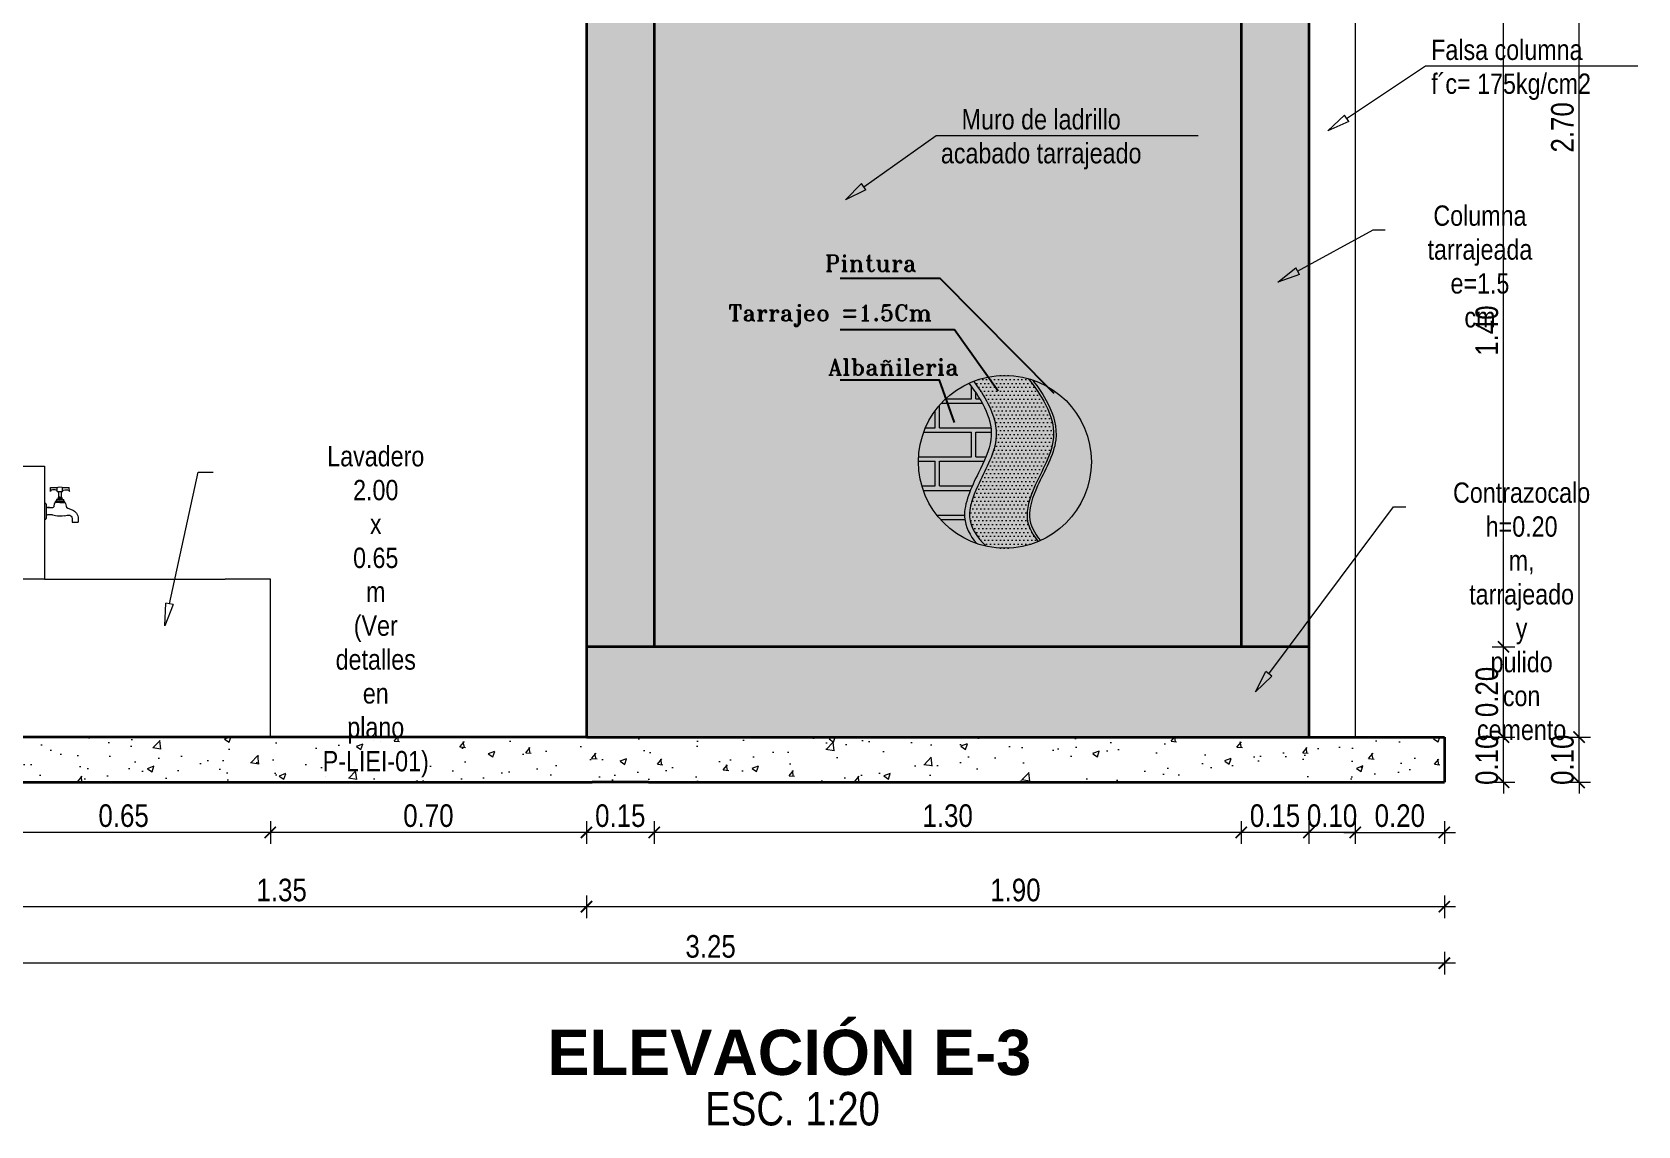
# Model space of a CAD drawing. Header units: metres. Extents: x 115.1 to 149.6, y 26.3 to 56.6.
# Drawn here: x 126.619 to 130.176, y 40.333 to 42.754 of the extents above; entities that cross this region are included whole.
import ezdxf
from ezdxf import colors
from ezdxf.entities.mleader import LeaderData, LeaderLine
from ezdxf.enums import TextEntityAlignment as Align
from ezdxf.math import Vec2, Vec3

# ---------------------------------------------------------------- set-up
doc = ezdxf.new("R2010")
doc.units = ezdxf.units.M
doc.layers.get('0').update_dxf_attribs({"color": 250})
doc.layers.get('Defpoints').update_dxf_attribs({"color": 30, "lineweight": 9})
for name, color, linetype, lineweight in [('-Acotado', 251, 'Continuous', 5), ('-Corte', 7, 'Continuous', 35), ('-Ladrillo', 34, 'Continuous', 9), ('-Textos', 7, 'Continuous', 20), ('FIC-2ES_CONCRETO 210', 251, 'Continuous', 30), ('FIC-2ES_VEREDA', 253, 'Continuous', 5), ('viga', 133, 'Continuous', 30)]:
    doc.layers.add(name, color=color, linetype=linetype, lineweight=lineweight)
doc.layers.add('A_50_CotasExter', color=253, linetype='Continuous')
doc.layers.add('G-TEXTOS-TITULOS', color=174, linetype='Continuous')
doc.styles.add('-Arial Narrow', font='ARIALN.TTF')
doc.styles.add('25-TITULO', font='arialbd.ttf', dxfattribs={"height": 0.1})
doc.dimstyles.new('Esc 1_20n', dxfattribs={"dimscale": 0.02, "dimtxt": 2, "dimasz": 1, "dimexe": 1, "dimexo": 1, "dimgap": 0.45, "dimtad": 1, "dimtoh": 1, "dimzin": 3, "dimdsep": 46, "dimtxsty": '-Arial Narrow', "dimblk": 'ARCHTICK', "dimcen": 1, "dimdle": 1, "dimclrd": 252, "dimclre": 252, "dimclrt": 252, "dimadec": 0, "dimazin": 0, "dimtfac": 1, "dimtix": 1, "dimtmove": 1, "dimatfit": 2, "dimldrblk": 'ARCHTICK', "dimfxl": 1, "dimfxlon": 1, "dimtolj": 2, "dimlwd": 5, "dimlwe": 5, "dimarcsym": 0})

# ---------------------------------------------------------------- blocks, each defined once
blk = doc.blocks.new('_ArchTick')
at = {"color": 0, "linetype": 'ByBlock', "const_width": 0.15}
blk.add_lwpolyline([(-0.5, -0.5), (0.5, 0.5)], dxfattribs=at)
blk = doc.blocks.new('*D105')
at = {"layer": 'A_50_CotasExter', "color": 252, "lineweight": 5, "transparency": 16777216}
for p, q in [((126.2554, 41.1931), (126.2554, 41.2181)), ((126.2804, 41.1931), (126.2304, 41.1931)), ((126.2554, 41.0931), (126.2554, 41.1931)), ((126.2804, 41.0931), (126.2304, 41.0931)), ((126.2554, 41.0931), (126.2554, 41.0681))]:
    blk.add_line(p, q, dxfattribs=at)
at = {"layer": 'Defpoints', "color": 0, "transparency": 16777216}
for p in [(126.2554, 41.1931), (126.4382, 41.1931), (127.5144, 41.0931)]:
    blk.add_point(p, dxfattribs=at)
at = {"layer": 'A_50_CotasExter', "color": 252, "lineweight": 5, "transparency": 16777216, "xscale": 0.025, "yscale": 0.025, "zscale": 0.025}
for p, rotation in [((126.2554, 41.1931), 270), ((126.2554, 41.0931), 90)]:
    blk.add_blockref('_ArchTick', p, dxfattribs=dict(at, rotation=rotation))
at = {"layer": 'A_50_CotasExter', "color": 252, "transparency": 16777216, "insert": (126.2187, 41.1431), "char_height": 0.05, "attachment_point": 5, "rotation": 90, "style": '-Arial Narrow'}
blk.add_mtext('\\A2;0.10', dxfattribs=at)
blk = doc.blocks.new('*D106')
at = {"layer": 'A_50_CotasExter', "color": 252, "lineweight": 5, "transparency": 16777216}
for p, q in [((126.2804, 43.4931), (126.2304, 43.4931)), ((126.2554, 41.1681), (126.2554, 43.5181)), ((126.2804, 41.1931), (126.2304, 41.1931))]:
    blk.add_line(p, q, dxfattribs=at)
at = {"layer": 'Defpoints', "color": 0, "transparency": 16777216}
for p in [(126.2554, 43.4931), (127.6971, 43.4931), (126.4382, 41.1931)]:
    blk.add_point(p, dxfattribs=at)
at = {"layer": 'A_50_CotasExter', "color": 252, "lineweight": 5, "transparency": 16777216, "xscale": 0.025, "yscale": 0.025, "zscale": 0.025}
for p, rotation in [((126.2554, 43.4931), 90), ((126.2554, 41.1931), 270)]:
    blk.add_blockref('_ArchTick', p, dxfattribs=dict(at, rotation=rotation))
at = {"layer": 'A_50_CotasExter', "color": 252, "transparency": 16777216, "insert": (126.2187, 42.3431), "char_height": 0.05, "attachment_point": 5, "rotation": 90, "style": '-Arial Narrow'}
blk.add_mtext('\\A2;2.30', dxfattribs=at)
blk = doc.blocks.new('_ClosedBlank')
at = {"color": 0, "linetype": 'ByBlock', "lineweight": -2}
for p, q in [((-1, 0.167), (0, 0)), ((-1, 0.167), (-1, -0.167)), ((0, 0), (-1, -0.167))]:
    blk.add_line(p, q, dxfattribs=at)
blk = doc.blocks.new('*D128')
at = {"layer": 'A_50_CotasExter', "color": 252, "lineweight": 5, "transparency": 16777216}
for p, q in [((129.4471, 41.0072), (129.4471, 40.9572)), ((129.5496, 41.0072), (129.5496, 40.9572)), ((129.4471, 40.9822), (129.4221, 40.9822)), ((129.5496, 40.9822), (129.4471, 40.9822)), ((129.5496, 40.9822), (129.5746, 40.9822))]:
    blk.add_line(p, q, dxfattribs=at)
at = {"layer": 'Defpoints', "color": 0, "transparency": 16777216}
for p in [(129.4471, 41.1931), (129.5496, 41.0931), (129.4471, 40.9822)]:
    blk.add_point(p, dxfattribs=at)
at = {"layer": 'A_50_CotasExter', "color": 252, "lineweight": 5, "transparency": 16777216, "xscale": 0.025, "yscale": 0.025, "zscale": 0.025}
blk.add_blockref('_ArchTick', (129.4471, 40.9822), dxfattribs=at)
at = {"layer": 'A_50_CotasExter', "color": 252, "lineweight": 5, "transparency": 16777216, "xscale": 0.025, "yscale": 0.025, "zscale": 0.025, "rotation": 180}
blk.add_blockref('_ArchTick', (129.5496, 40.9822), dxfattribs=at)
at = {"layer": 'A_50_CotasExter', "color": 252, "transparency": 16777216, "insert": (129.4984, 41.019), "char_height": 0.05, "attachment_point": 5, "style": '-Arial Narrow'}
blk.add_mtext('\\A2;0.10', dxfattribs=at)
blk = doc.blocks.new('*D129')
at = {"layer": 'A_50_CotasExter', "color": 252, "lineweight": 5, "transparency": 16777216}
for p, q in [((129.2971, 41.0072), (129.2971, 40.9572)), ((129.4471, 41.0072), (129.4471, 40.9572)), ((129.4721, 40.9822), (129.2721, 40.9822))]:
    blk.add_line(p, q, dxfattribs=at)
at = {"layer": 'Defpoints', "color": 0, "transparency": 16777216}
for p in [(129.2971, 41.3931), (129.4471, 41.1931), (129.2971, 40.9822)]:
    blk.add_point(p, dxfattribs=at)
at = {"layer": 'A_50_CotasExter', "color": 252, "lineweight": 5, "transparency": 16777216, "xscale": 0.025, "yscale": 0.025, "zscale": 0.025, "rotation": 180}
blk.add_blockref('_ArchTick', (129.2971, 40.9822), dxfattribs=at)
at = {"layer": 'A_50_CotasExter', "color": 252, "lineweight": 5, "transparency": 16777216, "xscale": 0.025, "yscale": 0.025, "zscale": 0.025}
blk.add_blockref('_ArchTick', (129.4471, 40.9822), dxfattribs=at)
at = {"layer": 'A_50_CotasExter', "color": 252, "transparency": 16777216, "insert": (129.3721, 41.019), "char_height": 0.05, "attachment_point": 5, "style": '-Arial Narrow'}
blk.add_mtext('\\A2;0.15', dxfattribs=at)
blk = doc.blocks.new('*D130')
at = {"layer": 'A_50_CotasExter', "color": 252, "lineweight": 5, "transparency": 16777216}
for p, q in [((127.9971, 41.0072), (127.9971, 40.9572)), ((129.2971, 41.0072), (129.2971, 40.9572)), ((129.3221, 40.9822), (127.9721, 40.9822))]:
    blk.add_line(p, q, dxfattribs=at)
at = {"layer": 'Defpoints', "color": 0, "transparency": 16777216}
for p in [(127.9971, 41.3931), (129.2971, 41.3931), (127.9971, 40.9822)]:
    blk.add_point(p, dxfattribs=at)
at = {"layer": 'A_50_CotasExter', "color": 252, "lineweight": 5, "transparency": 16777216, "xscale": 0.025, "yscale": 0.025, "zscale": 0.025, "rotation": 180}
blk.add_blockref('_ArchTick', (127.9971, 40.9822), dxfattribs=at)
at = {"layer": 'A_50_CotasExter', "color": 252, "lineweight": 5, "transparency": 16777216, "xscale": 0.025, "yscale": 0.025, "zscale": 0.025}
blk.add_blockref('_ArchTick', (129.2971, 40.9822), dxfattribs=at)
at = {"layer": 'A_50_CotasExter', "color": 252, "transparency": 16777216, "insert": (128.6471, 41.019), "char_height": 0.05, "attachment_point": 5, "style": '-Arial Narrow'}
blk.add_mtext('\\A2;1.30', dxfattribs=at)
blk = doc.blocks.new('*D131')
at = {"layer": 'A_50_CotasExter', "color": 252, "lineweight": 5, "transparency": 16777216}
for p, q in [((127.8471, 41.0072), (127.8471, 40.9572)), ((127.9971, 41.0072), (127.9971, 40.9572)), ((128.0221, 40.9822), (127.8221, 40.9822))]:
    blk.add_line(p, q, dxfattribs=at)
at = {"layer": 'Defpoints', "color": 0, "transparency": 16777216}
for p in [(127.8471, 41.3931), (127.9971, 41.3931), (127.8471, 40.9822)]:
    blk.add_point(p, dxfattribs=at)
at = {"layer": 'A_50_CotasExter', "color": 252, "lineweight": 5, "transparency": 16777216, "xscale": 0.025, "yscale": 0.025, "zscale": 0.025, "rotation": 180}
blk.add_blockref('_ArchTick', (127.8471, 40.9822), dxfattribs=at)
at = {"layer": 'A_50_CotasExter', "color": 252, "lineweight": 5, "transparency": 16777216, "xscale": 0.025, "yscale": 0.025, "zscale": 0.025}
blk.add_blockref('_ArchTick', (127.9971, 40.9822), dxfattribs=at)
at = {"layer": 'A_50_CotasExter', "color": 252, "transparency": 16777216, "insert": (127.9221, 41.019), "char_height": 0.05, "attachment_point": 5, "style": '-Arial Narrow'}
blk.add_mtext('\\A2;0.15', dxfattribs=at)
blk = doc.blocks.new('*D132')
at = {"layer": 'A_50_CotasExter', "color": 252, "lineweight": 5, "transparency": 16777216}
for p, q in [((127.1471, 41.0072), (127.1471, 40.9572)), ((127.8471, 41.0072), (127.8471, 40.9572)), ((127.8721, 40.9822), (127.1221, 40.9822))]:
    blk.add_line(p, q, dxfattribs=at)
at = {"layer": 'Defpoints', "color": 0, "transparency": 16777216}
for p in [(127.1471, 41.5431), (127.8471, 41.3931), (127.1471, 40.9822)]:
    blk.add_point(p, dxfattribs=at)
at = {"layer": 'A_50_CotasExter', "color": 252, "lineweight": 5, "transparency": 16777216, "xscale": 0.025, "yscale": 0.025, "zscale": 0.025, "rotation": 180}
blk.add_blockref('_ArchTick', (127.1471, 40.9822), dxfattribs=at)
at = {"layer": 'A_50_CotasExter', "color": 252, "lineweight": 5, "transparency": 16777216, "xscale": 0.025, "yscale": 0.025, "zscale": 0.025}
blk.add_blockref('_ArchTick', (127.8471, 40.9822), dxfattribs=at)
at = {"layer": 'A_50_CotasExter', "color": 252, "transparency": 16777216, "insert": (127.4971, 41.019), "char_height": 0.05, "attachment_point": 5, "style": '-Arial Narrow'}
blk.add_mtext('\\A2;0.70', dxfattribs=at)
blk = doc.blocks.new('*D133')
at = {"layer": 'A_50_CotasExter', "color": 252, "lineweight": 5, "transparency": 16777216}
for p, q in [((126.4971, 41.0072), (126.4971, 40.9572)), ((127.1471, 41.0072), (127.1471, 40.9572)), ((127.1721, 40.9822), (126.4721, 40.9822))]:
    blk.add_line(p, q, dxfattribs=at)
at = {"layer": 'Defpoints', "color": 0, "transparency": 16777216}
for p in [(127.1471, 41.5431), (126.4971, 41.1931), (126.4971, 40.9822)]:
    blk.add_point(p, dxfattribs=at)
at = {"layer": 'A_50_CotasExter', "color": 252, "lineweight": 5, "transparency": 16777216, "xscale": 0.025, "yscale": 0.025, "zscale": 0.025, "rotation": 180}
blk.add_blockref('_ArchTick', (126.4971, 40.9822), dxfattribs=at)
at = {"layer": 'A_50_CotasExter', "color": 252, "lineweight": 5, "transparency": 16777216, "xscale": 0.025, "yscale": 0.025, "zscale": 0.025}
blk.add_blockref('_ArchTick', (127.1471, 40.9822), dxfattribs=at)
at = {"layer": 'A_50_CotasExter', "color": 252, "transparency": 16777216, "insert": (126.8221, 41.019), "char_height": 0.05, "attachment_point": 5, "style": '-Arial Narrow'}
blk.add_mtext('\\A2;0.65', dxfattribs=at)
blk = doc.blocks.new('*D134')
at = {"layer": 'A_50_CotasExter', "color": 252, "lineweight": 5, "transparency": 16777216}
for p, q in [((127.8471, 40.8427), (127.8471, 40.7927)), ((129.7471, 40.8427), (129.7471, 40.7927)), ((129.7721, 40.8177), (127.8221, 40.8177))]:
    blk.add_line(p, q, dxfattribs=at)
at = {"layer": 'Defpoints', "color": 0, "transparency": 16777216}
for p in [(127.8471, 41.1931), (129.7471, 41.0931), (127.8471, 40.8177)]:
    blk.add_point(p, dxfattribs=at)
at = {"layer": 'A_50_CotasExter', "color": 252, "lineweight": 5, "transparency": 16777216, "xscale": 0.025, "yscale": 0.025, "zscale": 0.025, "rotation": 180}
blk.add_blockref('_ArchTick', (127.8471, 40.8177), dxfattribs=at)
at = {"layer": 'A_50_CotasExter', "color": 252, "lineweight": 5, "transparency": 16777216, "xscale": 0.025, "yscale": 0.025, "zscale": 0.025}
blk.add_blockref('_ArchTick', (129.7471, 40.8177), dxfattribs=at)
at = {"layer": 'A_50_CotasExter', "color": 252, "transparency": 16777216, "insert": (128.7971, 40.8544), "char_height": 0.05, "attachment_point": 5, "style": '-Arial Narrow'}
blk.add_mtext('\\A2;1.90', dxfattribs=at)
blk = doc.blocks.new('*D135')
at = {"layer": 'A_50_CotasExter', "color": 252, "lineweight": 5, "transparency": 16777216}
for p, q in [((126.4971, 40.8427), (126.4971, 40.7927)), ((127.8471, 40.8427), (127.8471, 40.7927)), ((127.8721, 40.8177), (126.4721, 40.8177))]:
    blk.add_line(p, q, dxfattribs=at)
at = {"layer": 'Defpoints', "color": 0, "transparency": 16777216}
for p in [(126.4971, 41.1931), (127.8471, 41.1931), (126.4971, 40.8177)]:
    blk.add_point(p, dxfattribs=at)
at = {"layer": 'A_50_CotasExter', "color": 252, "lineweight": 5, "transparency": 16777216, "xscale": 0.025, "yscale": 0.025, "zscale": 0.025, "rotation": 180}
blk.add_blockref('_ArchTick', (126.4971, 40.8177), dxfattribs=at)
at = {"layer": 'A_50_CotasExter', "color": 252, "lineweight": 5, "transparency": 16777216, "xscale": 0.025, "yscale": 0.025, "zscale": 0.025}
blk.add_blockref('_ArchTick', (127.8471, 40.8177), dxfattribs=at)
at = {"layer": 'A_50_CotasExter', "color": 252, "transparency": 16777216, "insert": (127.1721, 40.8544), "char_height": 0.05, "attachment_point": 5, "style": '-Arial Narrow'}
blk.add_mtext('\\A2;1.35', dxfattribs=at)
blk = doc.blocks.new('*D136')
at = {"layer": 'A_50_CotasExter', "color": 252, "lineweight": 5, "transparency": 16777216}
for p, q in [((129.7721, 40.6928), (126.4721, 40.6928)), ((126.4971, 40.7178), (126.4971, 40.6678)), ((129.7471, 40.7178), (129.7471, 40.6678))]:
    blk.add_line(p, q, dxfattribs=at)
at = {"layer": 'Defpoints', "color": 0, "transparency": 16777216}
for p in [(126.4971, 41.0931), (129.7471, 41.0931), (126.4971, 40.6928)]:
    blk.add_point(p, dxfattribs=at)
at = {"layer": 'A_50_CotasExter', "color": 252, "lineweight": 5, "transparency": 16777216, "xscale": 0.025, "yscale": 0.025, "zscale": 0.025}
for p, rotation in [((126.4971, 40.6928), 179.9999999999976), ((129.7471, 40.6928), 359.9999999999977)]:
    blk.add_blockref('_ArchTick', p, dxfattribs=dict(at, rotation=rotation))
at = {"layer": 'A_50_CotasExter', "color": 252, "transparency": 16777216, "insert": (128.1221, 40.7296), "char_height": 0.05, "attachment_point": 5, "style": '-Arial Narrow'}
blk.add_mtext('\\A2;3.25', dxfattribs=at)
blk = doc.blocks.new('*D120')
at = {"layer": 'A_50_CotasExter', "color": 252, "lineweight": 5, "transparency": 16777216}
for p, q in [((129.8782, 41.1931), (129.8782, 41.2181)), ((129.8532, 41.1931), (129.9032, 41.1931)), ((129.8782, 41.0931), (129.8782, 41.1931)), ((129.8532, 41.0931), (129.9032, 41.0931)), ((129.8782, 41.0931), (129.8782, 41.0681))]:
    blk.add_line(p, q, dxfattribs=at)
at = {"layer": 'Defpoints', "color": 0, "transparency": 16777216}
for p in [(129.7471, 41.1931), (129.8782, 41.1931), (129.7471, 41.0931)]:
    blk.add_point(p, dxfattribs=at)
at = {"layer": 'A_50_CotasExter', "color": 252, "lineweight": 5, "transparency": 16777216, "xscale": 0.025, "yscale": 0.025, "zscale": 0.025}
for p, rotation in [((129.8782, 41.1931), 270), ((129.8782, 41.0931), 90)]:
    blk.add_blockref('_ArchTick', p, dxfattribs=dict(at, rotation=rotation))
at = {"layer": 'A_50_CotasExter', "color": 252, "transparency": 16777216, "insert": (129.8414, 41.1431), "char_height": 0.05, "attachment_point": 5, "rotation": 90, "style": '-Arial Narrow'}
blk.add_mtext('\\A2;0.10', dxfattribs=at)
blk = doc.blocks.new('*D121')
at = {"layer": 'A_50_CotasExter', "color": 252, "lineweight": 5, "transparency": 16777216}
for p, q in [((129.8782, 41.1681), (129.8782, 41.4181)), ((129.8532, 41.3931), (129.9032, 41.3931)), ((129.8532, 41.1931), (129.9032, 41.1931))]:
    blk.add_line(p, q, dxfattribs=at)
at = {"layer": 'Defpoints', "color": 0, "transparency": 16777216}
for p in [(129.4471, 41.3931), (129.8782, 41.3931), (129.7471, 41.1931)]:
    blk.add_point(p, dxfattribs=at)
at = {"layer": 'A_50_CotasExter', "color": 252, "lineweight": 5, "transparency": 16777216, "xscale": 0.025, "yscale": 0.025, "zscale": 0.025}
for p, rotation in [((129.8782, 41.3931), 90), ((129.8782, 41.1931), 270)]:
    blk.add_blockref('_ArchTick', p, dxfattribs=dict(at, rotation=rotation))
at = {"layer": 'A_50_CotasExter', "color": 252, "transparency": 16777216, "insert": (129.8414, 41.2931), "char_height": 0.05, "attachment_point": 5, "rotation": 90, "style": '-Arial Narrow'}
blk.add_mtext('\\A2;0.20', dxfattribs=at)
blk = doc.blocks.new('*D122')
at = {"layer": 'A_50_CotasExter', "color": 252, "lineweight": 5, "transparency": 16777216}
for p, q in [((129.8782, 41.3681), (129.8782, 42.8181)), ((129.8532, 42.7931), (129.9032, 42.7931)), ((129.8532, 41.3931), (129.9032, 41.3931))]:
    blk.add_line(p, q, dxfattribs=at)
at = {"layer": 'Defpoints', "color": 0, "transparency": 16777216}
for p in [(129.5496, 42.7931), (129.8782, 42.7931), (129.4471, 41.3931)]:
    blk.add_point(p, dxfattribs=at)
at = {"layer": 'A_50_CotasExter', "color": 252, "lineweight": 5, "transparency": 16777216, "xscale": 0.025, "yscale": 0.025, "zscale": 0.025}
for p, rotation in [((129.8782, 42.7931), 90), ((129.8782, 41.3931), 270)]:
    blk.add_blockref('_ArchTick', p, dxfattribs=dict(at, rotation=rotation))
at = {"layer": 'A_50_CotasExter', "color": 252, "transparency": 16777216, "insert": (129.8414, 42.0931), "char_height": 0.05, "attachment_point": 5, "rotation": 90, "style": '-Arial Narrow'}
blk.add_mtext('\\A2;1.40', dxfattribs=at)
blk = doc.blocks.new('*D124')
at = {"layer": 'A_50_CotasExter', "color": 252, "lineweight": 5, "transparency": 16777216}
for p, q in [((130.0455, 41.1931), (130.0455, 41.2181)), ((130.0205, 41.1931), (130.0705, 41.1931)), ((130.0455, 41.0931), (130.0455, 41.1931)), ((130.0205, 41.0931), (130.0705, 41.0931)), ((130.0455, 41.0931), (130.0455, 41.0681))]:
    blk.add_line(p, q, dxfattribs=at)
at = {"layer": 'Defpoints', "color": 0, "transparency": 16777216}
for p in [(129.7471, 41.1931), (130.0455, 41.1931), (129.7471, 41.0931)]:
    blk.add_point(p, dxfattribs=at)
at = {"layer": 'A_50_CotasExter', "color": 252, "lineweight": 5, "transparency": 16777216, "xscale": 0.025, "yscale": 0.025, "zscale": 0.025}
for p, rotation in [((130.0455, 41.1931), 270), ((130.0455, 41.0931), 90)]:
    blk.add_blockref('_ArchTick', p, dxfattribs=dict(at, rotation=rotation))
at = {"layer": 'A_50_CotasExter', "color": 252, "transparency": 16777216, "insert": (130.0088, 41.1431), "char_height": 0.05, "attachment_point": 5, "rotation": 90, "style": '-Arial Narrow'}
blk.add_mtext('\\A2;0.10', dxfattribs=at)
blk = doc.blocks.new('*D125')
at = {"layer": 'A_50_CotasExter', "color": 252, "lineweight": 5, "transparency": 16777216}
for p, q in [((130.0205, 43.8931), (130.0705, 43.8931)), ((130.0455, 41.1681), (130.0455, 43.9181)), ((130.0205, 41.1931), (130.0705, 41.1931))]:
    blk.add_line(p, q, dxfattribs=at)
at = {"layer": 'Defpoints', "color": 0, "transparency": 16777216}
for p in [(129.4471, 43.8931), (130.0455, 43.8931), (129.7471, 41.1931)]:
    blk.add_point(p, dxfattribs=at)
at = {"layer": 'A_50_CotasExter', "color": 252, "lineweight": 5, "transparency": 16777216, "xscale": 0.025, "yscale": 0.025, "zscale": 0.025}
for p, rotation in [((130.0455, 43.8931), 90), ((130.0455, 41.1931), 270)]:
    blk.add_blockref('_ArchTick', p, dxfattribs=dict(at, rotation=rotation))
at = {"layer": 'A_50_CotasExter', "color": 252, "transparency": 16777216, "insert": (130.0088, 42.5431), "char_height": 0.05, "attachment_point": 5, "rotation": 90, "style": '-Arial Narrow'}
blk.add_mtext('\\A2;2.70', dxfattribs=at)
blk = doc.blocks.new('*D127')
at = {"layer": 'A_50_CotasExter', "color": 252, "lineweight": 5, "transparency": 16777216}
for p, q in [((129.5496, 41.0072), (129.5496, 40.9572)), ((129.7471, 41.0072), (129.7471, 40.9572)), ((129.5246, 40.9822), (129.7721, 40.9822))]:
    blk.add_line(p, q, dxfattribs=at)
at = {"layer": 'Defpoints', "color": 0, "transparency": 16777216}
for p in [(129.5496, 41.0931), (129.7471, 41.0931), (129.7471, 40.9822)]:
    blk.add_point(p, dxfattribs=at)
at = {"layer": 'A_50_CotasExter', "color": 252, "lineweight": 5, "transparency": 16777216, "xscale": 0.025, "yscale": 0.025, "zscale": 0.025, "rotation": 180}
blk.add_blockref('_ArchTick', (129.5496, 40.9822), dxfattribs=at)
at = {"layer": 'A_50_CotasExter', "color": 252, "lineweight": 5, "transparency": 16777216, "xscale": 0.025, "yscale": 0.025, "zscale": 0.025}
blk.add_blockref('_ArchTick', (129.7471, 40.9822), dxfattribs=at)
at = {"layer": 'A_50_CotasExter', "color": 252, "transparency": 16777216, "insert": (129.6484, 41.019), "char_height": 0.05, "attachment_point": 5, "style": '-Arial Narrow'}
blk.add_mtext('\\A2;0.20', dxfattribs=at)

msp = doc.modelspace()

# ---------------------------------------------------------------- hatches: boundary and pattern name
at = {"layer": '-Acotado', "true_color": 0x139b48}
h = msp.add_hatch(color=114, dxfattribs=at)
h.dxf.hatch_style = 1
h.paths.add_polyline_path([(129.2971, 43.701), (127.9971, 43.376), (127.9971, 41.3931), (127.8471, 41.3931), (127.8471, 43.4931), (129.4471, 43.8931), (129.4471, 41.3931), (129.2971, 41.3931)])
h.paths.add_polyline_path([(129.4471, 42.6834), (129.4471, 42.7875)], flags=17)
at = {"layer": '-Acotado'}
h = msp.add_hatch(color=14, dxfattribs=at)
h.dxf.hatch_style = 1
h.paths.add_polyline_path([(127.8471, 41.3931), (129.4471, 41.3931), (129.4471, 41.1931), (127.9821, 41.1931), (127.8596, 41.1931), (127.8471, 41.1931)])
at = {"layer": '-Ladrillo', "ltscale": 0.1, "true_color": 0xf3f3e7}
h = msp.add_hatch(color=7, dxfattribs=at)
h.dxf.hatch_style = 1
h.paths.add_polyline_path([(127.9971, 43.376), (129.2971, 43.701), (129.2971, 41.3931), (127.9971, 41.3931)])
at = {"linetype": 'Continuous', "lineweight": 20}
h = msp.add_hatch(dxfattribs=at)
h.set_pattern_fill('BRICKS', color=256, scale=0.321755, style=0, pattern_type=2)
h.set_pattern_definition([(0, (128.54864, 41.55599), (0.080439, 0.064351), [0.151225, -0.009653]), (0, (128.54864, 41.61069), (0.080439, 0.064351), [0.151225, -0.009653]), (90, (128.54864, 41.55599), (-0.080439, 0.064351), [0.054698, -0.074004]), (90, (128.53899, 41.55599), (-0.080439, 0.064351), [0.054698, -0.074004])])
edge = h.paths.add_edge_path()
edge.add_spline(control_points=[(128.7114, 41.6217), (128.6961, 41.6397), (128.6714, 41.6864), (128.7115, 41.7715), (128.7614, 41.871), (128.7253, 41.9357), (128.694, 41.9767)], knot_values=[0.101715, 0.101715, 0.101715, 0.101715, 0.232072, 0.419806, 0.56381, 0.819074, 0.819074, 0.819074, 0.819074], degree=3, periodic=0)
edge.add_arc((128.7739, 41.8027), 0.1914, 114.6545, 180)
edge.add_arc((128.7739, 41.8027), 0.1914, 180, 250.97)
h = msp.add_hatch(dxfattribs=at)
h.set_pattern_fill('DOTS', color=256, scale=0.00547, style=0)
h.set_pattern_definition([(0, (128.694314, 41.6116605), (0.00434168, 0.00868336), [0, -0.00868336])])
edge = h.paths.add_edge_path()
edge.add_spline(control_points=[(128.8478, 41.6261), (128.8387, 41.6369), (128.8316, 41.6481), (128.8194, 41.6808), (128.8228, 41.7039), (128.8461, 41.7679), (128.8736, 41.8073), (128.885, 41.875), (128.8777, 41.9028), (128.8538, 41.949), (128.8404, 41.9681), (128.8256, 41.987)], knot_values=[0.087296, 0.087296, 0.087296, 0.087296, 0.168641, 0.168641, 0.314474, 0.314474, 0.538578, 0.538578, 0.699526, 0.699526, 0.816404, 0.816404, 0.816404, 0.816404], degree=3, periodic=0)
edge.add_arc((128.7739, 41.8027), 0.1914, 74.3347, 111.2664)
edge.add_spline(control_points=[(128.7044, 41.9811), (128.7167, 41.9649), (128.7277, 41.9484), (128.7495, 41.906), (128.7571, 41.8793), (128.7496, 41.8161), (128.7288, 41.7828), (128.7024, 41.7246), (128.6943, 41.7004), (128.697, 41.6579), (128.7111, 41.6366), (128.7322, 41.6158)], knot_values=[0.106294, 0.106294, 0.106294, 0.106294, 0.205254, 0.205254, 0.354749, 0.354749, 0.546179, 0.546179, 0.68882, 0.68882, 0.852406, 0.852406, 0.852406, 0.852406], degree=3, periodic=0)
edge.add_arc((128.7739, 41.8027), 0.1914, 257.4353, 292.7117)
h = msp.add_hatch(color=131, dxfattribs=at)
h.set_gradient(color1=(251, 237, 198), color2=(254, 249, 236), one_color=1, tint=0.96, name='INVCURVED')
edge = h.paths.add_edge_path()
edge.add_spline(control_points=[(128.8347, 41.9842), (128.8479, 41.967), (128.8598, 41.9495), (128.8821, 41.906), (128.8898, 41.8793), (128.8823, 41.8161), (128.8614, 41.7828), (128.835, 41.7246), (128.8269, 41.7004), (128.8294, 41.6625), (128.8386, 41.6452), (128.853, 41.6284)], knot_values=[0.099933, 0.099933, 0.099933, 0.099933, 0.205254, 0.205254, 0.354749, 0.354749, 0.546179, 0.546179, 0.68882, 0.68882, 0.819602, 0.819602, 0.819602, 0.819602], degree=3, periodic=0)
edge.add_arc((128.7739, 41.8027), 0.1914, 294.4295, 360)
edge.add_arc((128.7739, 41.8027), 0.1914, 0, 71.482)
at = {"lineweight": 5, "true_color": 0x636466}
h = msp.add_hatch(dxfattribs=at)
h.set_pattern_fill('AR-CONC', color=251, scale=0.0008)
h.set_pattern_definition([(50, (-1118.09421, -457.97916), (0.145747735, -0.012751268), [0.01524, -0.16764]), (355, (-1118.0942, -457.97916), (-0.028194737, 0.152845476), [0.012192, -0.134112467]), (100.451445, (-1118.08206, -457.98022), (0.117552998, 0.140094202), [0.012952007, -0.142472196]), (46.1842, (-1118.0942, -457.93852), (0.216863233, -0.033633862), [0.02286, -0.25146]), (96.635558, (-1118.07614, -457.94132), (0.189923307, 0.1979409), [0.01942802, -0.213708487]), (351.184151, (-1118.0942, -457.93852), (0.189923307, 0.1979409), [0.018287974, -0.201167786]), (21, (-1118.07389, -457.94868), (0.121291513, -0.081812159), [0.01524, -0.16764]), (326, (-1118.07389, -457.94868), (0.049441623, 0.147350373), [0.012192, -0.134112]), (71.451445, (-1118.06378, -457.9555), (0.170733135, 0.065538215), [0.012952007, -0.14247195]), (37.5, (-1118.094207, -457.97916), (0.0024708826, 0.067644031), [0, -0.1324864, 0, -0.136144, 0, -0.13462]), (7.5, (-1118.09421, -457.97916), (0.05345573, 0.08014446), [0, -0.0776224, 0, -0.1294384, 0, -0.051308]), (327.5, (-1118.13952, -457.97916), (0.1084724761, -0.0045829952), [0, -0.0508, 0, -0.158496, 0, -0.210312]), (317.5, (-1118.15984, -457.97916), (0.118503345, 0.020341193), [0, -0.06604, 0, -0.1052576, 0, -0.149352])])
h.paths.add_polyline_path([(129.7471, 41.0931), (126.8459, 41.0931), (126.7459, 41.0931), (126.4971, 41.0931), (126.4971, 41.1931), (127.2973, 41.1931), (127.6712, 41.1931), (129.7471, 41.1931)])

# ---------------------------------------------------------------- linework, layer by layer
at = {"layer": '-Corte', "ltscale": 0.009}
for p, q in [((129.4471, 43.8931), (129.4471, 41.1931)), ((129.2971, 43.701), (129.2971, 41.3931)), ((127.8471, 43.4931), (127.8471, 41.1931)), ((127.9971, 43.376), (127.9971, 41.3931)), ((129.4471, 41.3931), (127.8471, 41.3931)), ((127.8471, 41.1931), (126.4971, 41.1931)), ((127.8471, 41.1931), (127.9846, 41.1931)), ((127.9821, 41.1931), (129.7471, 41.1931)), ((129.7471, 41.1931), (129.7471, 41.0931)), ((126.4971, 41.0931), (127.7221, 41.0931)), ((127.7221, 41.0931), (127.8596, 41.0931)), ((127.9846, 41.0931), (127.8596, 41.0931)), ((127.9846, 41.0931), (128.1221, 41.0931)), ((128.1221, 41.0931), (129.7471, 41.0931))]:
    msp.add_line(p, q, dxfattribs=at)
at = {"layer": '-Corte', "lineweight": 5, "ltscale": 0.009}
for p, q in [((126.6471, 41.5431), (126.4971, 41.5431)), ((127.1471, 41.5431), (127.0471, 41.5431)), ((127.1471, 41.1931), (127.1471, 41.5431))]:
    msp.add_line(p, q, dxfattribs=at)
for points in [[(126.4971, 41.5431), (126.4971, 41.7931), (126.6471, 41.7931), (126.6471, 41.5431)], [(126.6599, 41.7371), (126.6605, 41.7456)], [(126.6605, 41.7456), (126.6753, 41.7456)], [(126.6811, 41.7154), (126.6719, 41.7154)], [(126.6772, 41.7209), (126.6735, 41.7191)], [(126.6811, 41.7191), (126.6735, 41.7191)], [(126.6735, 41.7191), (126.6735, 41.7154)], [(126.6753, 41.7371), (126.6753, 41.7456)], [(126.6753, 41.7371), (126.687, 41.7371)], [(126.6772, 41.7236), (126.6782, 41.7246)], [(126.6772, 41.7236), (126.6772, 41.7209)], [(126.6811, 41.7236), (126.6772, 41.7236)], [(126.6811, 41.7221), (126.6772, 41.7221)], [(126.6811, 41.7209), (126.6772, 41.7209)], [(126.6782, 41.7371), (126.6782, 41.7246)], [(126.6811, 41.7246), (126.6782, 41.7246)], [(126.6811, 41.7246), (126.6841, 41.7246)], [(126.6811, 41.7236), (126.6851, 41.7236)], [(126.6811, 41.7221), (126.6851, 41.7221)], [(126.6811, 41.7209), (126.6851, 41.7209)], [(126.6811, 41.7191), (126.6888, 41.7191)], [(126.6811, 41.7154), (126.6904, 41.7154)], [(126.6841, 41.7371), (126.6841, 41.7246)], [(126.6851, 41.7236), (126.6841, 41.7246)], [(126.6851, 41.7236), (126.6851, 41.7209)], [(126.6851, 41.7209), (126.6888, 41.7191)], [(126.687, 41.7371), (126.687, 41.7456)], [(126.687, 41.7456), (126.7018, 41.7456)], [(126.6888, 41.7191), (126.6888, 41.7154)], [(126.7024, 41.7371), (126.7018, 41.7456)], [(126.6467, 41.7092), (126.6467, 41.677)], [(126.6506, 41.7092), (126.6506, 41.677)], [(126.6579, 41.7012), (126.6532, 41.7012)], [(126.6579, 41.685), (126.6532, 41.685)], [(126.6811, 41.7124), (126.6719, 41.7124)], [(126.6811, 41.7124), (126.6904, 41.7124)], [(126.6841, 41.7124), (126.691, 41.7124)], [(126.7044, 41.6834), (126.7044, 41.6834)], [(126.7081, 41.6692), (126.7215, 41.6692)], [(126.6471, 41.5431), (127.0471, 41.5431)]]:
    msp.add_lwpolyline(points, dxfattribs=at)
for points in [[(126.6532, 41.7012), (126.6653, 41.7012, 0.374363), (126.6681, 41.7037), (126.6691, 41.7107, -0.348532), (126.6712, 41.7124)], [(126.6712, 41.6832), (126.6653, 41.6847, 0.061869), (126.6631, 41.685), (126.6532, 41.685)], [(126.691, 41.7124, -0.348532), (126.6932, 41.7107), (126.6946, 41.7047, 0.245019), (126.6983, 41.7004), (126.708, 41.6965, -0.306728), (126.7215, 41.6766), (126.7215, 41.6692)], [(126.6911, 41.6832), (126.6968, 41.6846, -0.211601), (126.7044, 41.6834, -0.253486), (126.7081, 41.6766), (126.7081, 41.6692)]]:
    msp.add_lwpolyline(points, format="xyb", dxfattribs=at)
for centre, radius, start, end in [((126.6719, 41.7139), 0.00151, 90, 270), ((126.6904, 41.7139), 0.00151, 270, 90), ((126.6486, 41.7092), 0.00192, 0, 180), ((126.6532, 41.7038), 0.00261, 180, 270), ((126.6532, 41.6824), 0.00261, 90, 180), ((126.6486, 41.677), 0.00192, 180, 0)]:
    msp.add_arc(centre, radius, start, end, dxfattribs=at)
msp.add_ellipse((126.6676, 41.7371), major_axis=(-0.00769, 0), ratio=0.462853, start_param=3.141593, end_param=6.283185, dxfattribs=at)
at = {"layer": '-Corte', "lineweight": 5, "ltscale": 0.009, "extrusion": (0, 0, -1)}
for centre, major_axis, ratio, start_param, end_param in [((126.6811, 41.7456), (0.00586, 0), 0.306357, 3.141593, 6.283185), ((126.6947, 41.7371), (0.00769, 0), 0.462853, 3.141593, 6.283185), ((126.6811, 41.6934), (0.0224, 0), 0.50947, 1.110986, 2.030606)]:
    msp.add_ellipse(centre, major_axis=major_axis, ratio=ratio, start_param=start_param, end_param=end_param, dxfattribs=at)
at = {"linetype": 'Continuous', "lineweight": 20}
msp.add_circle((128.7739, 41.8027), 0.1914, dxfattribs=at)
for points, knots in [([(128.694, 41.9767), (128.7253, 41.9357), (128.7614, 41.871), (128.7115, 41.7715), (128.6714, 41.6864), (128.6961, 41.6397), (128.7114, 41.6217)], [0.1017154, 0.1017154, 0.1017154, 0.1017154, 0.3569795, 0.5009836, 0.688717, 0.8190741, 0.8190741, 0.8190741, 0.8190741]), ([(128.7044, 41.9811), (128.7167, 41.9649), (128.7277, 41.9484), (128.7495, 41.906), (128.7571, 41.8793), (128.7496, 41.8161), (128.7288, 41.7828), (128.7024, 41.7246), (128.6943, 41.7004), (128.697, 41.6579), (128.7111, 41.6366), (128.7322, 41.6158)], [0.1062939, 0.1062939, 0.1062939, 0.1062939, 0.2052545, 0.2052545, 0.3547488, 0.3547488, 0.5461791, 0.5461791, 0.6888199, 0.6888199, 0.8524061, 0.8524061, 0.8524061, 0.8524061]), ([(128.8256, 41.987), (128.8404, 41.9681), (128.8538, 41.949), (128.8777, 41.9028), (128.885, 41.875), (128.8736, 41.8073), (128.8461, 41.7679), (128.8228, 41.7039), (128.8194, 41.6808), (128.8316, 41.6481), (128.8387, 41.6369), (128.8478, 41.6261)], [0.0872962, 0.0872962, 0.0872962, 0.0872962, 0.204174, 0.204174, 0.365122, 0.365122, 0.5892258, 0.5892258, 0.7350594, 0.7350594, 0.8164037, 0.8164037, 0.8164037, 0.8164037]), ([(128.8347, 41.9842), (128.8479, 41.967), (128.8598, 41.9495), (128.8821, 41.906), (128.8898, 41.8793), (128.8823, 41.8161), (128.8614, 41.7828), (128.835, 41.7246), (128.8269, 41.7004), (128.8294, 41.6625), (128.8386, 41.6452), (128.853, 41.6284)], [0.0999333, 0.0999333, 0.0999333, 0.0999333, 0.2052545, 0.2052545, 0.3547488, 0.3547488, 0.5461791, 0.5461791, 0.6888199, 0.6888199, 0.8196017, 0.8196017, 0.8196017, 0.8196017])]:
    msp.add_open_spline(points, degree=3, knots=knots, dxfattribs=at)
at = {"layer": 'FIC-2ES_CONCRETO 210', "lineweight": 15}
msp.add_lwpolyline([(129.5496, 42.7931), (129.5496, 41.1931)], dxfattribs=at)
at = {"layer": 'FIC-2ES_VEREDA'}
msp.add_line((127.9046, 41.1931), (127.9446, 41.1931), dxfattribs=at)
at = {"layer": 'viga', "lineweight": 25}
for points in [[(128.8833, 41.9537), (128.6303, 42.2088), (128.4092, 42.2088)], [(128.7591, 41.9588), (128.6622, 42.0951), (128.4092, 42.0951)], [(128.6624, 41.8899), (128.6291, 41.9833), (128.4092, 41.9833)]]:
    msp.add_lwpolyline(points, dxfattribs=at)

# ---------------------------------------------------------------- texts
at = {"layer": '-Textos', "style": '-Arial Narrow'}
msp.add_text('ESC. 1:20', height=0.07408, dxfattribs=at).set_placement((128.3036, 40.3706), align=Align.MIDDLE_CENTER)
at = {"layer": 'G-TEXTOS-TITULOS', "color": 219, "true_color": 0x642165, "style": '25-TITULO'}
msp.add_text('ELEVACIÓN E-3', height=0.1, dxfattribs=at).set_placement((128.2965, 40.4953), align=Align.MIDDLE_CENTER)
at = {"layer": 'viga', "lineweight": 25, "char_height": 0.035948, "width": 0.667347, "attachment_point": 1}
for s, insert in [('\\A1;{\\Fromant|c0;Pintura }', (128.3754, 42.2602)), ('\\A1;{\\Fromant|c0;Tarrajeo =1.5Cm}', (128.1614, 42.1504)), ('\\A1;{\\Fromant|c0;Albañileria}', (128.3827, 42.0304))]:
    msp.add_mtext(s, dxfattribs=dict(at, insert=insert))

# ---------------------------------------------------------------- dimensions: what is measured, and where the dimension line sits
at = {"layer": 'A_50_CotasExter'}
for base, p1, p2, angle, picture, middle in [((130.0455, 43.8931), (129.7471, 41.1931), (129.4471, 43.8931), 270, '*D125', (130.0088, 42.5431)), ((126.2554, 43.4931), (126.4382, 41.1931), (127.6971, 43.4931), 270, '*D106', (126.2187, 42.3431)), ((129.8782, 42.7931), (129.4471, 41.3931), (129.5496, 42.7931), 270, '*D122', (129.8414, 42.0931)), ((126.4971, 40.9822), (127.1471, 41.5431), (126.4971, 41.1931), 0, '*D133', (126.8221, 41.019)), ((127.1471, 40.9822), (127.8471, 41.3931), (127.1471, 41.5431), 0, '*D132', (127.4971, 41.019)), ((129.8782, 41.3931), (129.7471, 41.1931), (129.4471, 41.3931), 270, '*D121', (129.8414, 41.2931)), ((127.8471, 40.9822), (127.9971, 41.3931), (127.8471, 41.3931), 0, '*D131', (127.9221, 41.019)), ((127.9971, 40.9822), (129.2971, 41.3931), (127.9971, 41.3931), 0, '*D130', (128.6471, 41.019)), ((129.2971, 40.9822), (129.4471, 41.1931), (129.2971, 41.3931), 0, '*D129', (129.3721, 41.019)), ((126.2554, 41.1931), (127.5144, 41.0931), (126.4382, 41.1931), 270, '*D105', (126.2187, 41.1431)), ((126.4971, 40.8177), (127.8471, 41.1931), (126.4971, 41.1931), 0, '*D135', (127.1721, 40.8544)), ((127.8471, 40.8177), (129.7471, 41.0931), (127.8471, 41.1931), 0, '*D134', (128.7971, 40.8544)), ((129.4471, 40.9822), (129.5496, 41.0931), (129.4471, 41.1931), 0, '*D128', (129.4984, 41.019)), ((129.7471, 40.9822), (129.5496, 41.0931), (129.7471, 41.0931), 0, '*D127', (129.6484, 41.019))]:
    dim = msp.add_linear_dim(base=base, p1=p1, p2=p2, angle=angle, dimstyle='Esc 1_20n', override={"dimscale": 0.025}, dxfattribs=at)
    dim.commit()
    dim.dimension.update_dxf_attribs({"geometry": picture, "text_midpoint": middle})
for p2, distance, picture, middle in [((129.7471, 41.1931), -0.1311, '*D120', (129.8414, 41.1431)), ((129.7471, 41.1931), -0.2984, '*D124', (130.0088, 41.1431)), ((126.4971, 41.0931), 0.4003, '*D136', (128.1221, 40.7296))]:
    dim = msp.add_aligned_dim(p1=(129.7471, 41.0931), p2=p2, distance=distance, dimstyle='Esc 1_20n', override={"dimscale": 0.025}, dxfattribs=at)
    dim.commit()
    dim.dimension.update_dxf_attribs({"geometry": picture, "text_midpoint": middle})

# ---------------------------------------------------------------- leaders
at = {"layer": '-Acotado'}
ml = msp.add_multileader_mtext('Standard', dxfattribs=at)
ml.set_content('Falsa columna\\Pf´c= 175kg/cm2', color=7, style='-Arial Narrow')
ml.set_leader_properties(color=7, linetype='Continuous', lineweight=0)
ml.set_arrow_properties(name='CLOSEDBLANK')
ml.build(insert=Vec2(0, 0))
ml.multileader.update_dxf_attribs({"has_dogleg": 0, "text_left_attachment_type": 6, "text_right_attachment_type": 6, "dogleg_length": 0, "arrow_head_size": 0.05, "scale": 0.025})
ctx = ml.context
ctx.base_point, ctx.scale, ctx.char_height, ctx.arrow_head_size, ctx.landing_gap_size, ctx.plane_origin = Vec3(129.7054, 42.6791), 0.025, 0.045, 0.05, 0.0125, Vec3(130.0735, 43.5926)
ctx.left_attachment, ctx.right_attachment = 6, 6
notes = []
notes.append((ctx, [(0, (1, 1, 0), (129.7054, 42.6791), (1, 0), 0, [(0, [(129.489, 42.5351)], 0, [])])]))
ctx.mtext.insert, ctx.mtext.flow_direction = Vec3(129.7179, 42.7373), 5
ml = msp.add_multileader_mtext('Standard', dxfattribs=at)
ml.set_content('Muro de ladrillo\\Pacabado tarrajeado', color=7, style='-Arial Narrow')
ml.set_leader_properties(color=7, linetype='ByLayer', lineweight=0)
ml.set_arrow_properties(name='CLOSEDBLANK')
ml.build(insert=Vec2(0, 0))
ml.multileader.update_dxf_attribs({"has_dogleg": 0, "text_left_attachment_type": 6, "text_right_attachment_type": 6, "dogleg_length": 0, "arrow_head_size": 0.05, "scale": 0.025})
ctx = ml.context
ctx.base_point, ctx.scale, ctx.char_height, ctx.arrow_head_size, ctx.landing_gap_size, ctx.plane_origin = Vec3(128.6215, 42.5252), 0.025, 0.045, 0.05, 0.0125, Vec3(128.964, 43.9145)
ctx.left_attachment, ctx.right_attachment, ctx.text_align_type = 6, 6, 1
notes.append((ctx, [(0, (1, 1, 0), (128.6215, 42.5252), (1, 0), 0, [(1, [(128.4206, 42.3827)], 0, [])])]))
ctx.mtext.insert, ctx.mtext.alignment, ctx.mtext.flow_direction = Vec3(128.8542, 42.5834), 2, 5
ml = msp.add_multileader_mtext('Standard', dxfattribs=at)
ml.set_content('Columna tarrajeada\\Pe=1.5 cm', color=7, style='-Arial Narrow')
ml.set_leader_properties(color=7, linetype='ByLayer', lineweight=0)
ml.set_arrow_properties(name='CLOSEDBLANK')
ml.build(insert=Vec2(0, 0))
ml.multileader.update_dxf_attribs({"has_dogleg": 0, "text_left_attachment_type": 6, "text_right_attachment_type": 6, "dogleg_length": 0, "arrow_head_size": 0.05, "scale": 0.025})
ctx = ml.context
ctx.base_point, ctx.scale, ctx.char_height, ctx.arrow_head_size, ctx.landing_gap_size, ctx.plane_origin = Vec3(129.5894, 42.3162), 0.025, 0.045, 0.05, 0.0125, Vec3(126.9631, 42.9878)
ctx.left_attachment, ctx.right_attachment, ctx.text_align_type = 6, 6, 1
notes.append((ctx, [(0, (1, 1, 0), (129.5894, 42.3162), (1, 0), 0, [(0, [(129.3782, 42.2006)], 0, [])])]))
ctx.mtext.insert, ctx.mtext.width, ctx.mtext.alignment, ctx.mtext.flow_direction = Vec3(129.8259, 42.3702), 0.573237, 2, 5
ml = msp.add_multileader_mtext('Standard', dxfattribs=at)
ml.set_content('Lavadero 2.00 x 0.65 m  \\P (Ver detalles en plano P-LIEI-01) ', color=7, style='-Arial Narrow')
ml.set_leader_properties(color=7, linetype='Continuous', lineweight=0)
ml.set_arrow_properties(name='CLOSEDBLANK')
ml.build(insert=Vec2(0, 0))
ml.multileader.update_dxf_attribs({"has_dogleg": 0, "text_left_attachment_type": 6, "text_right_attachment_type": 6, "dogleg_length": 0, "arrow_head_size": 0.05, "scale": 0.025})
ctx = ml.context
ctx.base_point, ctx.scale, ctx.char_height, ctx.arrow_head_size, ctx.landing_gap_size, ctx.plane_origin = Vec3(126.987, 41.7794), 0.025, 0.045, 0.05, 0.0125, Vec3(126.8069, 40.1655)
ctx.left_attachment, ctx.right_attachment, ctx.text_align_type = 6, 6, 1
notes.append((ctx, [(1, (1, 1, 0), (126.987, 41.7794), (1, 0), 0, [(0, [(126.9134, 41.4394)], 0, [])])]))
ctx.mtext.insert, ctx.mtext.width, ctx.mtext.alignment, ctx.mtext.flow_direction = Vec3(127.3805, 41.8376), 0.839106, 2, 5
ml = msp.add_multileader_mtext('Standard', dxfattribs=at)
ml.set_content('Contrazocalo h=0.20 m, \\Ptarrajeado y pulido\\Pcon cemento', color=7, style='-Arial Narrow')
ml.set_leader_properties(color=7, linetype='ByLayer', lineweight=0)
ml.set_arrow_properties(name='CLOSEDBLANK')
ml.build(insert=Vec2(0, 0))
ml.multileader.update_dxf_attribs({"has_dogleg": 0, "text_left_attachment_type": 6, "text_right_attachment_type": 6, "dogleg_length": 0, "arrow_head_size": 0.05, "scale": 0.025})
ctx = ml.context
ctx.base_point, ctx.scale, ctx.char_height, ctx.arrow_head_size, ctx.landing_gap_size, ctx.plane_origin = Vec3(129.6348, 41.7029), 0.025, 0.045, 0.05, 0.0125, Vec3(126.9631, 42.3745)
ctx.left_attachment, ctx.right_attachment, ctx.text_align_type = 6, 6, 1
notes.append((ctx, [(0, (1, 1, 0), (129.6348, 41.7029), (1, 0), 0, [(0, [(129.3285, 41.2931)], 0, [])])]))
ctx.mtext.insert, ctx.mtext.width, ctx.mtext.alignment, ctx.mtext.flow_direction = Vec3(129.9182, 41.7569), 0.573237, 2, 5
for ctx, leaders in notes:
    for number, flags, end, landing, length, lines in leaders:
        leader = LeaderData()
        leader.index, (leader.has_last_leader_line, leader.has_dogleg_vector, leader.attachment_direction) = number, flags
        leader.last_leader_point, leader.dogleg_vector, leader.dogleg_length = Vec3(end), Vec3(landing), length
        for number, points, colour, breaks in lines:
            line = LeaderLine()
            line.index, line.vertices, line.color, line.breaks = number, Vec3.list(points), colors.encode_raw_color(colour), breaks
            leader.lines.append(line)
        ctx.leaders.append(leader)

doc.saveas('drawing.dxf')
